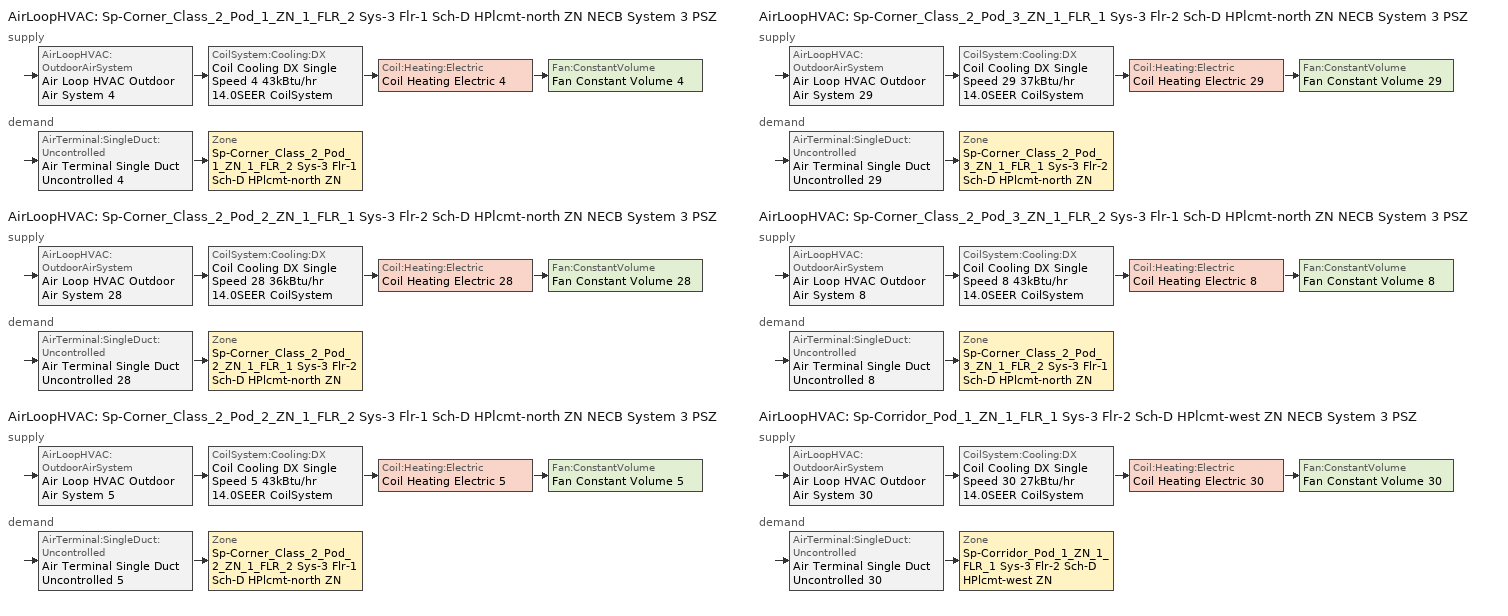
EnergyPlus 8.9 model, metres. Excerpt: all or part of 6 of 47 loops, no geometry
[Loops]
AirLoopHVAC 'Sp-Corner_Class_2_Pod_1_ZN_1_FLR_2 Sys-3 Flr-1 Sch-D HPlcmt-north ZN NECB System 3 PSZ'
 supply: AirLoopHVAC:OutdoorAirSystem 'Air Loop HVAC Outdoor Air System 4' > CoilSystem:Cooling:DX 'Coil Cooling DX Single Speed 4 43kBtu/hr 14.0SEER CoilSystem' > Coil:Heating:Electric 'Coil Heating Electric 4' > Fan:ConstantVolume 'Fan Constant Volume 4'
 demand: AirTerminal:SingleDuct:Uncontrolled 'Air Terminal Single Duct Uncontrolled 4' > Zone 'Sp-Corner_Class_2_Pod_1_ZN_1_FLR_2 Sys-3 Flr-1 Sch-D HPlcmt-north ZN'
AirLoopHVAC 'Sp-Corner_Class_2_Pod_2_ZN_1_FLR_1 Sys-3 Flr-2 Sch-D HPlcmt-north ZN NECB System 3 PSZ'
 supply: AirLoopHVAC:OutdoorAirSystem 'Air Loop HVAC Outdoor Air System 28' > CoilSystem:Cooling:DX 'Coil Cooling DX Single Speed 28 36kBtu/hr 14.0SEER CoilSystem' > Coil:Heating:Electric 'Coil Heating Electric 28' > Fan:ConstantVolume 'Fan Constant Volume 28'
 demand: AirTerminal:SingleDuct:Uncontrolled 'Air Terminal Single Duct Uncontrolled 28' > Zone 'Sp-Corner_Class_2_Pod_2_ZN_1_FLR_1 Sys-3 Flr-2 Sch-D HPlcmt-north ZN'
AirLoopHVAC 'Sp-Corner_Class_2_Pod_2_ZN_1_FLR_2 Sys-3 Flr-1 Sch-D HPlcmt-north ZN NECB System 3 PSZ'
 supply: AirLoopHVAC:OutdoorAirSystem 'Air Loop HVAC Outdoor Air System 5' > CoilSystem:Cooling:DX 'Coil Cooling DX Single Speed 5 43kBtu/hr 14.0SEER CoilSystem' > Coil:Heating:Electric 'Coil Heating Electric 5' > Fan:ConstantVolume 'Fan Constant Volume 5'
 demand: AirTerminal:SingleDuct:Uncontrolled 'Air Terminal Single Duct Uncontrolled 5' > Zone 'Sp-Corner_Class_2_Pod_2_ZN_1_FLR_2 Sys-3 Flr-1 Sch-D HPlcmt-north ZN'
AirLoopHVAC 'Sp-Corner_Class_2_Pod_3_ZN_1_FLR_1 Sys-3 Flr-2 Sch-D HPlcmt-north ZN NECB System 3 PSZ'
 supply: AirLoopHVAC:OutdoorAirSystem 'Air Loop HVAC Outdoor Air System 29' > CoilSystem:Cooling:DX 'Coil Cooling DX Single Speed 29 37kBtu/hr 14.0SEER CoilSystem' > Coil:Heating:Electric 'Coil Heating Electric 29' > Fan:ConstantVolume 'Fan Constant Volume 29'
 demand: AirTerminal:SingleDuct:Uncontrolled 'Air Terminal Single Duct Uncontrolled 29' > Zone 'Sp-Corner_Class_2_Pod_3_ZN_1_FLR_1 Sys-3 Flr-2 Sch-D HPlcmt-north ZN'
AirLoopHVAC 'Sp-Corner_Class_2_Pod_3_ZN_1_FLR_2 Sys-3 Flr-1 Sch-D HPlcmt-north ZN NECB System 3 PSZ'
 supply: AirLoopHVAC:OutdoorAirSystem 'Air Loop HVAC Outdoor Air System 8' > CoilSystem:Cooling:DX 'Coil Cooling DX Single Speed 8 43kBtu/hr 14.0SEER CoilSystem' > Coil:Heating:Electric 'Coil Heating Electric 8' > Fan:ConstantVolume 'Fan Constant Volume 8'
 demand: AirTerminal:SingleDuct:Uncontrolled 'Air Terminal Single Duct Uncontrolled 8' > Zone 'Sp-Corner_Class_2_Pod_3_ZN_1_FLR_2 Sys-3 Flr-1 Sch-D HPlcmt-north ZN'
AirLoopHVAC 'Sp-Corridor_Pod_1_ZN_1_FLR_1 Sys-3 Flr-2 Sch-D HPlcmt-west ZN NECB System 3 PSZ'
 supply: AirLoopHVAC:OutdoorAirSystem 'Air Loop HVAC Outdoor Air System 30' > CoilSystem:Cooling:DX 'Coil Cooling DX Single Speed 30 27kBtu/hr 14.0SEER CoilSystem' > Coil:Heating:Electric 'Coil Heating Electric 30' > Fan:ConstantVolume 'Fan Constant Volume 30'
 demand: AirTerminal:SingleDuct:Uncontrolled 'Air Terminal Single Duct Uncontrolled 30' > Zone 'Sp-Corridor_Pod_1_ZN_1_FLR_1 Sys-3 Flr-2 Sch-D HPlcmt-west ZN'
[DesignSpecification:OutdoorAir] Outdoor Air Method=Sum; Outdoor Air Flow per Person {m3/s-person}=0; Outdoor Air Flow per Zone {m3/s}=0; Outdoor Air Flow Air Changes per Hour {1/hr}=0
Name | Outdoor Air Flow per Zone Floor Area {m3/s-m2}
Space Function Classroom/lecture/training Ventilation | 0.00278384
Space Function Corr. >= 2.4m wide-sch-D Ventilation | 0.0003048
[DesignSpecification:ZoneAirDistribution] Zone Air Distribution Effectiveness in Cooling Mode=1; Zone Air Distribution Effectiveness in Heating Mode=1
Sp-Corner_Class_2_Pod_1_ZN_1_FLR_2 Sys-3 Flr-1 Sch-D HPlcmt-north ZN Design Spec Zone Air Dist; Sp-Corner_Class_2_Pod_2_ZN_1_FLR_1 Sys-3 Flr-2 Sch-D HPlcmt-north ZN Design Spec Zone Air Dist; Sp-Corner_Class_2_Pod_2_ZN_1_FLR_2 Sys-3 Flr-1 Sch-D HPlcmt-north ZN Design Spec Zone Air Dist; Sp-Corner_Class_2_Pod_3_ZN_1_FLR_1 Sys-3 Flr-2 Sch-D HPlcmt-north ZN Design Spec Zone Air Dist; Sp-Corner_Class_2_Pod_3_ZN_1_FLR_2 Sys-3 Flr-1 Sch-D HPlcmt-north ZN Design Spec Zone Air Dist; Sp-Corridor_Pod_1_ZN_1_FLR_1 Sys-3 Flr-2 Sch-D HPlcmt-west ZN Design Spec Zone Air Dist
[Sizing:Zone] Zone Cooling Design Supply Air Temperature Input Method=SupplyAirTemperature; Zone Cooling Design Supply Air Temperature {C}=13; Zone Cooling Design Supply Air Temperature Difference {deltaC}=11.11; Zone Heating Design Supply Air Temperature Input Method=SupplyAirTemperature; Zone Heating Design Supply Air Temperature {C}=43; Zone Heating Design Supply Air Temperature Difference {deltaC}=11.11; Zone Cooling Design Supply Air Humidity Ratio {kgWater/kgDryAir}=0.0085; Zone Heating Design Supply Air Humidity Ratio {kgWater/kgDryAir}=0.008; Zone Heating Sizing Factor=1.3; Zone Cooling Sizing Factor=1.1; Cooling Design Air Flow Method=DesignDay; Cooling Design Air Flow Rate {m3/s}=0; Cooling Minimum Air Flow per Zone Floor Area {m3/s-m2}=0.000762; Cooling Minimum Air Flow {m3/s}=0; Cooling Minimum Air Flow Fraction=0; Heating Design Air Flow Method=DesignDay; Heating Design Air Flow Rate {m3/s}=0; Heating Maximum Air Flow per Zone Floor Area {m3/s-m2}=0.002032; Heating Maximum Air Flow {m3/s}=0.141576; Heating Maximum Air Flow Fraction=0.3; Account for Dedicated Outdoor Air System=No
Name | Design Specification Outdoor Air Object | Design Specification Zone Air Distribution Object
Sp-Corner_Class_2_Pod_1_ZN_1_FLR_2 Sys-3 Flr-1 Sch-D HPlcmt-north ZN | Space Function Classroom/lecture/training Ventilation | Sp-Corner_Class_2_Pod_1_ZN_1_FLR_2 Sys-3 Flr-1 Sch-D HPlcmt-north ZN Design Spec Zone Air Dist
Sp-Corner_Class_2_Pod_2_ZN_1_FLR_1 Sys-3 Flr-2 Sch-D HPlcmt-north ZN | Space Function Classroom/lecture/training Ventilation | Sp-Corner_Class_2_Pod_2_ZN_1_FLR_1 Sys-3 Flr-2 Sch-D HPlcmt-north ZN Design Spec Zone Air Dist
Sp-Corner_Class_2_Pod_2_ZN_1_FLR_2 Sys-3 Flr-1 Sch-D HPlcmt-north ZN | Space Function Classroom/lecture/training Ventilation | Sp-Corner_Class_2_Pod_2_ZN_1_FLR_2 Sys-3 Flr-1 Sch-D HPlcmt-north ZN Design Spec Zone Air Dist
Sp-Corner_Class_2_Pod_3_ZN_1_FLR_1 Sys-3 Flr-2 Sch-D HPlcmt-north ZN | Space Function Classroom/lecture/training Ventilation | Sp-Corner_Class_2_Pod_3_ZN_1_FLR_1 Sys-3 Flr-2 Sch-D HPlcmt-north ZN Design Spec Zone Air Dist
Sp-Corner_Class_2_Pod_3_ZN_1_FLR_2 Sys-3 Flr-1 Sch-D HPlcmt-north ZN | Space Function Classroom/lecture/training Ventilation | Sp-Corner_Class_2_Pod_3_ZN_1_FLR_2 Sys-3 Flr-1 Sch-D HPlcmt-north ZN Design Spec Zone Air Dist
Sp-Corridor_Pod_1_ZN_1_FLR_1 Sys-3 Flr-2 Sch-D HPlcmt-west ZN | Space Function Corr. >= 2.4m wide-sch-D Ventilation | Sp-Corridor_Pod_1_ZN_1_FLR_1 Sys-3 Flr-2 Sch-D HPlcmt-west ZN Design Spec Zone Air Dist
[Sizing:System] Type of Load to Size On=Sensible; Design Outdoor Air Flow Rate {m3/s}=Autosize; Central Heating Maximum System Air Flow Ratio=1; Preheat Design Temperature {C}=7; Preheat Design Humidity Ratio {kgWater/kgDryAir}=0.008; Precool Design Temperature {C}=13; Precool Design Humidity Ratio {kgWater/kgDryAir}=0.008; Central Cooling Design Supply Air Temperature {C}=13; Central Heating Design Supply Air Temperature {C}=43; Type of Zone Sum to Use=NonCoincident; 100% Outdoor Air in Cooling=No; 100% Outdoor Air in Heating=No; Central Cooling Design Supply Air Humidity Ratio {kgWater/kgDryAir}=0.0085; Central Heating Design Supply Air Humidity Ratio {kgWater/kgDryAir}=0.008; Cooling Supply Air Flow Rate Method=DesignDay; Cooling Supply Air Flow Rate {m3/s}=0; Cooling Supply Air Flow Rate Per Floor Area {m3/s-m2}=0.00996765; Cooling Fraction of Autosized Cooling Supply Air Flow Rate=1; Cooling Supply Air Flow Rate Per Unit Cooling Capacity {m3/s-W}=3.94755e-05; Heating Supply Air Flow Rate Method=DesignDay; Heating Supply Air Flow Rate {m3/s}=0; Heating Supply Air Flow Rate Per Floor Area {m3/s-m2}=0.00996765; Heating Fraction of Autosized Heating Supply Air Flow Rate=1; Heating Fraction of Autosized Cooling Supply Air Flow Rate=1; Heating Supply Air Flow Rate Per Unit Heating Capacity {m3/s-W}=3.15882e-05; System Outdoor Air Method=ZoneSum; Zone Maximum Outdoor Air Fraction=1; Cooling Design Capacity Method=CoolingDesignCapacity; Cooling Design Capacity {W}=Autosize; Cooling Design Capacity Per Floor Area {W/m2}=234.7; Fraction of Autosized Cooling Design Capacity=1; Heating Design Capacity Method=HeatingDesignCapacity; Heating Design Capacity {W}=Autosize; Heating Design Capacity Per Floor Area {W/m2}=157; Fraction of Autosized Heating Design Capacity=1; Central Cooling Capacity Control Method=OnOff
Sp-Corner_Class_2_Pod_1_ZN_1_FLR_2 Sys-3 Flr-1 Sch-D HPlcmt-north ZN NECB System 3 PSZ; Sp-Corner_Class_2_Pod_2_ZN_1_FLR_1 Sys-3 Flr-2 Sch-D HPlcmt-north ZN NECB System 3 PSZ; Sp-Corner_Class_2_Pod_2_ZN_1_FLR_2 Sys-3 Flr-1 Sch-D HPlcmt-north ZN NECB System 3 PSZ; Sp-Corner_Class_2_Pod_3_ZN_1_FLR_1 Sys-3 Flr-2 Sch-D HPlcmt-north ZN NECB System 3 PSZ; Sp-Corner_Class_2_Pod_3_ZN_1_FLR_2 Sys-3 Flr-1 Sch-D HPlcmt-north ZN NECB System 3 PSZ; Sp-Corridor_Pod_1_ZN_1_FLR_1 Sys-3 Flr-2 Sch-D HPlcmt-west ZN NECB System 3 PSZ
[ZoneControl:Thermostat]
Name | Zone or ZoneList | Control Type Schedule | Control 1
Sp-Corner_Class_2_Pod_1_ZN_1_FLR_2 Sys-3 Flr-1 Sch-D HPlcmt-north ZN Thermostat | Sp-Corner_Class_2_Pod_1_ZN_1_FLR_2 Sys-3 Flr-1 Sch-D HPlcmt-north ZN | Sp-Corner_Class_2_Pod_1_ZN_1_FLR_2 Sys-3 Flr-1 Sch-D HPlcmt-north ZN Thermostat Schedule | Space Function Classroom/lecture/training Thermostat 27
Sp-Corner_Class_2_Pod_2_ZN_1_FLR_1 Sys-3 Flr-2 Sch-D HPlcmt-north ZN Thermostat | Sp-Corner_Class_2_Pod_2_ZN_1_FLR_1 Sys-3 Flr-2 Sch-D HPlcmt-north ZN | Sp-Corner_Class_2_Pod_2_ZN_1_FLR_1 Sys-3 Flr-2 Sch-D HPlcmt-north ZN Thermostat Schedule | Space Function Classroom/lecture/training Thermostat 41
Sp-Corner_Class_2_Pod_2_ZN_1_FLR_2 Sys-3 Flr-1 Sch-D HPlcmt-north ZN Thermostat | Sp-Corner_Class_2_Pod_2_ZN_1_FLR_2 Sys-3 Flr-1 Sch-D HPlcmt-north ZN | Sp-Corner_Class_2_Pod_2_ZN_1_FLR_2 Sys-3 Flr-1 Sch-D HPlcmt-north ZN Thermostat Schedule | Space Function Classroom/lecture/training Thermostat 28
Sp-Corner_Class_2_Pod_3_ZN_1_FLR_1 Sys-3 Flr-2 Sch-D HPlcmt-north ZN Thermostat | Sp-Corner_Class_2_Pod_3_ZN_1_FLR_1 Sys-3 Flr-2 Sch-D HPlcmt-north ZN | Sp-Corner_Class_2_Pod_3_ZN_1_FLR_1 Sys-3 Flr-2 Sch-D HPlcmt-north ZN Thermostat Schedule | Space Function Classroom/lecture/training Thermostat 42
Sp-Corner_Class_2_Pod_3_ZN_1_FLR_2 Sys-3 Flr-1 Sch-D HPlcmt-north ZN Thermostat | Sp-Corner_Class_2_Pod_3_ZN_1_FLR_2 Sys-3 Flr-1 Sch-D HPlcmt-north ZN | Sp-Corner_Class_2_Pod_3_ZN_1_FLR_2 Sys-3 Flr-1 Sch-D HPlcmt-north ZN Thermostat Schedule | Space Function Classroom/lecture/training Thermostat 30
Sp-Corridor_Pod_1_ZN_1_FLR_1 Sys-3 Flr-2 Sch-D HPlcmt-west ZN Thermostat | Sp-Corridor_Pod_1_ZN_1_FLR_1 Sys-3 Flr-2 Sch-D HPlcmt-west ZN | Sp-Corridor_Pod_1_ZN_1_FLR_1 Sys-3 Flr-2 Sch-D HPlcmt-west ZN Thermostat Schedule | Space Function Corr. >= 2.4m wide-sch-D Thermostat 13
[ThermostatSetpoint:DualSetpoint] Heating Setpoint Temperature Schedule=NECB-D-Thermostat Setpoint-Heating; Cooling Setpoint Temperature Schedule=NECB-D-Thermostat Setpoint-Cooling
Space Function Classroom/lecture/training Thermostat 27; Space Function Classroom/lecture/training Thermostat 41; Space Function Classroom/lecture/training Thermostat 28; Space Function Classroom/lecture/training Thermostat 42; Space Function Classroom/lecture/training Thermostat 30; Space Function Corr. >= 2.4m wide-sch-D Thermostat 13
[ZoneHVAC:Baseboard:Convective:Electric] Availability Schedule=Always On Discrete; Heating Design Capacity {W}=Autosize; Efficiency=1
Zone HVAC Baseboard Convective Electric 4; Zone HVAC Baseboard Convective Electric 28; Zone HVAC Baseboard Convective Electric 5; Zone HVAC Baseboard Convective Electric 29; Zone HVAC Baseboard Convective Electric 8; Zone HVAC Baseboard Convective Electric 30
[AirTerminal:SingleDuct:Uncontrolled] Availability Schedule=Always On Discrete; Maximum Air Flow Rate {m3/s}=AutoSize
Air Terminal Single Duct Uncontrolled 4; Air Terminal Single Duct Uncontrolled 28; Air Terminal Single Duct Uncontrolled 5; Air Terminal Single Duct Uncontrolled 29; Air Terminal Single Duct Uncontrolled 8; Air Terminal Single Duct Uncontrolled 30
[Zone equipment]
Sp-Corner_Class_2_Pod_1_ZN_1_FLR_2 Sys-3 Flr-1 Sch-D HPlcmt-north ZN: Air Terminal Single Duct Uncontrolled 4, Zone HVAC Baseboard Convective Electric 4
Sp-Corner_Class_2_Pod_2_ZN_1_FLR_1 Sys-3 Flr-2 Sch-D HPlcmt-north ZN: Air Terminal Single Duct Uncontrolled 28, Zone HVAC Baseboard Convective Electric 28
Sp-Corner_Class_2_Pod_2_ZN_1_FLR_2 Sys-3 Flr-1 Sch-D HPlcmt-north ZN: Air Terminal Single Duct Uncontrolled 5, Zone HVAC Baseboard Convective Electric 5
Sp-Corner_Class_2_Pod_3_ZN_1_FLR_1 Sys-3 Flr-2 Sch-D HPlcmt-north ZN: Air Terminal Single Duct Uncontrolled 29, Zone HVAC Baseboard Convective Electric 29
Sp-Corner_Class_2_Pod_3_ZN_1_FLR_2 Sys-3 Flr-1 Sch-D HPlcmt-north ZN: Air Terminal Single Duct Uncontrolled 8, Zone HVAC Baseboard Convective Electric 8
Sp-Corridor_Pod_1_ZN_1_FLR_1 Sys-3 Flr-2 Sch-D HPlcmt-west ZN: Air Terminal Single Duct Uncontrolled 30, Zone HVAC Baseboard Convective Electric 30
[Fan:ConstantVolume] Fan Total Efficiency=0.39975; Pressure Rise {Pa}=640; Maximum Flow Rate {m3/s}=AutoSize; Motor Efficiency=0.615; Motor In Airstream Fraction=1
Name | Availability Schedule
Fan Constant Volume 4 | Sp-Corner_Class_2_Pod_1_ZN_1_FLR_2 Sys-3 Flr-1 Sch-D HPlcmt-north ZN NECB System 3 PSZ Occ Sch
Fan Constant Volume 28 | Sp-Corner_Class_2_Pod_2_ZN_1_FLR_1 Sys-3 Flr-2 Sch-D HPlcmt-north ZN NECB System 3 PSZ Occ Sch
Fan Constant Volume 5 | Sp-Corner_Class_2_Pod_2_ZN_1_FLR_2 Sys-3 Flr-1 Sch-D HPlcmt-north ZN NECB System 3 PSZ Occ Sch
Fan Constant Volume 29 | Sp-Corner_Class_2_Pod_3_ZN_1_FLR_1 Sys-3 Flr-2 Sch-D HPlcmt-north ZN NECB System 3 PSZ Occ Sch
Fan Constant Volume 8 | Sp-Corner_Class_2_Pod_3_ZN_1_FLR_2 Sys-3 Flr-1 Sch-D HPlcmt-north ZN NECB System 3 PSZ Occ Sch
Fan Constant Volume 30 | Sp-Corridor_Pod_1_ZN_1_FLR_1 Sys-3 Flr-2 Sch-D HPlcmt-west ZN NECB System 3 PSZ Occ Sch
[Coil:Cooling:DX:SingleSpeed] Availability Schedule=Always On Discrete; Gross Rated Total Cooling Capacity {W}=Autosize; Gross Rated Sensible Heat Ratio=Autosize; Gross Rated Cooling COP {W/W}=3.8248; Rated Air Flow Rate {m3/s}=Autosize; Rated Evaporator Fan Power Per Volume Flow Rate {W/(m3/s)}=773.3; Condenser Type=AirCooled; Evaporative Condenser Effectiveness=0; Evaporative Condenser Air Flow Rate {m3/s}=Autosize; Evaporative Condenser Pump Rated Power Consumption {W}=Autosize; Crankcase Heater Capacity {W}=0; Maximum Outdoor Dry-Bulb Temperature for Crankcase Heater Operation {C}=0; Basin Heater Capacity {W/K}=0; Basin Heater Setpoint Temperature {C}=10
Name | Total Cooling Capacity Function of Temperature Curve | Total Cooling Capacity Function of Flow Fraction Curve | Energy Input Ratio Function of Temperature Curve | Energy Input Ratio Function of Flow Fraction Curve | Part Load Fraction Correlation Curve
Coil Cooling DX Single Speed 4 43kBtu/hr 14.0SEER | DXCOOL-NECB2011-REF-CAPFT 33 | DXCOOL-NECB2011-REF-CAPFFLOW 33 | DXCOOL-NECB2011-REF-COOLEIRFT 33 | DXCOOL-NECB2011-REF-COOLEIRFFLOW 33 | DXCOOL-NECB2011-REF-COOLPLFFPLR 33
Coil Cooling DX Single Speed 28 36kBtu/hr 14.0SEER | DXCOOL-NECB2011-REF-CAPFT 20 | DXCOOL-NECB2011-REF-CAPFFLOW 20 | DXCOOL-NECB2011-REF-COOLEIRFT 20 | DXCOOL-NECB2011-REF-COOLEIRFFLOW 20 | DXCOOL-NECB2011-REF-COOLPLFFPLR 20
Coil Cooling DX Single Speed 5 43kBtu/hr 14.0SEER | DXCOOL-NECB2011-REF-CAPFT 41 | DXCOOL-NECB2011-REF-CAPFFLOW 41 | DXCOOL-NECB2011-REF-COOLEIRFT 41 | DXCOOL-NECB2011-REF-COOLEIRFFLOW 41 | DXCOOL-NECB2011-REF-COOLPLFFPLR 41
Coil Cooling DX Single Speed 29 37kBtu/hr 14.0SEER | DXCOOL-NECB2011-REF-CAPFT 21 | DXCOOL-NECB2011-REF-CAPFFLOW 21 | DXCOOL-NECB2011-REF-COOLEIRFT 21 | DXCOOL-NECB2011-REF-COOLEIRFFLOW 21 | DXCOOL-NECB2011-REF-COOLPLFFPLR 21
Coil Cooling DX Single Speed 8 43kBtu/hr 14.0SEER | DXCOOL-NECB2011-REF-CAPFT 44 | DXCOOL-NECB2011-REF-CAPFFLOW 44 | DXCOOL-NECB2011-REF-COOLEIRFT 44 | DXCOOL-NECB2011-REF-COOLEIRFFLOW 44 | DXCOOL-NECB2011-REF-COOLPLFFPLR 44
Coil Cooling DX Single Speed 30 27kBtu/hr 14.0SEER | DXCOOL-NECB2011-REF-CAPFT 23 | DXCOOL-NECB2011-REF-CAPFFLOW 23 | DXCOOL-NECB2011-REF-COOLEIRFT 23 | DXCOOL-NECB2011-REF-COOLEIRFFLOW 23 | DXCOOL-NECB2011-REF-COOLPLFFPLR 23
[Coil:Heating:Electric] Availability Schedule=Always On Discrete; Efficiency=1; Nominal Capacity {W}=Autosize
Coil Heating Electric 4; Coil Heating Electric 28; Coil Heating Electric 5; Coil Heating Electric 29; Coil Heating Electric 8; Coil Heating Electric 30
[CoilSystem:Cooling:DX] Availability Schedule=Always On Discrete
Name | Cooling Coil
Coil Cooling DX Single Speed 4 43kBtu/hr 14.0SEER CoilSystem | Coil Cooling DX Single Speed 4 43kBtu/hr 14.0SEER
Coil Cooling DX Single Speed 28 36kBtu/hr 14.0SEER CoilSystem | Coil Cooling DX Single Speed 28 36kBtu/hr 14.0SEER
Coil Cooling DX Single Speed 5 43kBtu/hr 14.0SEER CoilSystem | Coil Cooling DX Single Speed 5 43kBtu/hr 14.0SEER
Coil Cooling DX Single Speed 29 37kBtu/hr 14.0SEER CoilSystem | Coil Cooling DX Single Speed 29 37kBtu/hr 14.0SEER
Coil Cooling DX Single Speed 8 43kBtu/hr 14.0SEER CoilSystem | Coil Cooling DX Single Speed 8 43kBtu/hr 14.0SEER
Coil Cooling DX Single Speed 30 27kBtu/hr 14.0SEER CoilSystem | Coil Cooling DX Single Speed 30 27kBtu/hr 14.0SEER
[Controller:OutdoorAir] Minimum Outdoor Air Flow Rate {m3/s}=0; Maximum Outdoor Air Flow Rate {m3/s}=Autosize; Economizer Control Type=NoEconomizer; Economizer Control Action Type=ModulateFlow; Economizer Maximum Limit Dry-Bulb Temperature {C}=28; Economizer Maximum Limit Enthalpy {J/kg}=64000; Economizer Minimum Limit Dry-Bulb Temperature {C}=-100; Lockout Type=NoLockout; Minimum Limit Type=FixedMinimum; High Humidity Control=No; Control High Indoor Humidity Based on Outdoor Humidity Ratio=Yes; Heat Recovery Bypass Control Type=BypassWhenWithinEconomizerLimits
Name | Minimum Outdoor Air Schedule | Mechanical Ventilation Controller
Controller Outdoor Air 4 | Sp-Corner_Class_2_Pod_1_ZN_1_FLR_2 Sys-3 Flr-1 Sch-D HPlcmt-north ZN NECB System 3 PSZ Occ Sch | Controller Mechanical Ventilation 4
Controller Outdoor Air 28 | Sp-Corner_Class_2_Pod_2_ZN_1_FLR_1 Sys-3 Flr-2 Sch-D HPlcmt-north ZN NECB System 3 PSZ Occ Sch | Controller Mechanical Ventilation 28
Controller Outdoor Air 5 | Sp-Corner_Class_2_Pod_2_ZN_1_FLR_2 Sys-3 Flr-1 Sch-D HPlcmt-north ZN NECB System 3 PSZ Occ Sch | Controller Mechanical Ventilation 5
Controller Outdoor Air 29 | Sp-Corner_Class_2_Pod_3_ZN_1_FLR_1 Sys-3 Flr-2 Sch-D HPlcmt-north ZN NECB System 3 PSZ Occ Sch | Controller Mechanical Ventilation 29
Controller Outdoor Air 8 | Sp-Corner_Class_2_Pod_3_ZN_1_FLR_2 Sys-3 Flr-1 Sch-D HPlcmt-north ZN NECB System 3 PSZ Occ Sch | Controller Mechanical Ventilation 8
Controller Outdoor Air 30 | Sp-Corridor_Pod_1_ZN_1_FLR_1 Sys-3 Flr-2 Sch-D HPlcmt-west ZN NECB System 3 PSZ Occ Sch | Controller Mechanical Ventilation 30
[Controller:MechanicalVentilation] Demand Controlled Ventilation=No; System Outdoor Air Method=ZoneSum
Name | Availability Schedule | Zone 1 | Design Specification Outdoor Air Object Name 1 | Design Specification Zone Air Distribution Object Name 1
Controller Mechanical Ventilation 4 | Sp-Corner_Class_2_Pod_1_ZN_1_FLR_2 Sys-3 Flr-1 Sch-D HPlcmt-north ZN NECB System 3 PSZ Occ Sch | Sp-Corner_Class_2_Pod_1_ZN_1_FLR_2 Sys-3 Flr-1 Sch-D HPlcmt-north ZN | Space Function Classroom/lecture/training Ventilation | Sp-Corner_Class_2_Pod_1_ZN_1_FLR_2 Sys-3 Flr-1 Sch-D HPlcmt-north ZN Design Spec Zone Air Dist
Controller Mechanical Ventilation 28 | Sp-Corner_Class_2_Pod_2_ZN_1_FLR_1 Sys-3 Flr-2 Sch-D HPlcmt-north ZN NECB System 3 PSZ Occ Sch | Sp-Corner_Class_2_Pod_2_ZN_1_FLR_1 Sys-3 Flr-2 Sch-D HPlcmt-north ZN | Space Function Classroom/lecture/training Ventilation | Sp-Corner_Class_2_Pod_2_ZN_1_FLR_1 Sys-3 Flr-2 Sch-D HPlcmt-north ZN Design Spec Zone Air Dist
Controller Mechanical Ventilation 5 | Sp-Corner_Class_2_Pod_2_ZN_1_FLR_2 Sys-3 Flr-1 Sch-D HPlcmt-north ZN NECB System 3 PSZ Occ Sch | Sp-Corner_Class_2_Pod_2_ZN_1_FLR_2 Sys-3 Flr-1 Sch-D HPlcmt-north ZN | Space Function Classroom/lecture/training Ventilation | Sp-Corner_Class_2_Pod_2_ZN_1_FLR_2 Sys-3 Flr-1 Sch-D HPlcmt-north ZN Design Spec Zone Air Dist
Controller Mechanical Ventilation 29 | Sp-Corner_Class_2_Pod_3_ZN_1_FLR_1 Sys-3 Flr-2 Sch-D HPlcmt-north ZN NECB System 3 PSZ Occ Sch | Sp-Corner_Class_2_Pod_3_ZN_1_FLR_1 Sys-3 Flr-2 Sch-D HPlcmt-north ZN | Space Function Classroom/lecture/training Ventilation | Sp-Corner_Class_2_Pod_3_ZN_1_FLR_1 Sys-3 Flr-2 Sch-D HPlcmt-north ZN Design Spec Zone Air Dist
Controller Mechanical Ventilation 8 | Sp-Corner_Class_2_Pod_3_ZN_1_FLR_2 Sys-3 Flr-1 Sch-D HPlcmt-north ZN NECB System 3 PSZ Occ Sch | Sp-Corner_Class_2_Pod_3_ZN_1_FLR_2 Sys-3 Flr-1 Sch-D HPlcmt-north ZN | Space Function Classroom/lecture/training Ventilation | Sp-Corner_Class_2_Pod_3_ZN_1_FLR_2 Sys-3 Flr-1 Sch-D HPlcmt-north ZN Design Spec Zone Air Dist
Controller Mechanical Ventilation 30 | Sp-Corridor_Pod_1_ZN_1_FLR_1 Sys-3 Flr-2 Sch-D HPlcmt-west ZN NECB System 3 PSZ Occ Sch | Sp-Corridor_Pod_1_ZN_1_FLR_1 Sys-3 Flr-2 Sch-D HPlcmt-west ZN | Space Function Corr. >= 2.4m wide-sch-D Ventilation | Sp-Corridor_Pod_1_ZN_1_FLR_1 Sys-3 Flr-2 Sch-D HPlcmt-west ZN Design Spec Zone Air Dist
[AirLoopHVAC] Design Supply Air Flow Rate {m3/s}=AutoSize
Sp-Corner_Class_2_Pod_1_ZN_1_FLR_2 Sys-3 Flr-1 Sch-D HPlcmt-north ZN NECB System 3 PSZ; Sp-Corner_Class_2_Pod_2_ZN_1_FLR_1 Sys-3 Flr-2 Sch-D HPlcmt-north ZN NECB System 3 PSZ; Sp-Corner_Class_2_Pod_2_ZN_1_FLR_2 Sys-3 Flr-1 Sch-D HPlcmt-north ZN NECB System 3 PSZ; Sp-Corner_Class_2_Pod_3_ZN_1_FLR_1 Sys-3 Flr-2 Sch-D HPlcmt-north ZN NECB System 3 PSZ; Sp-Corner_Class_2_Pod_3_ZN_1_FLR_2 Sys-3 Flr-1 Sch-D HPlcmt-north ZN NECB System 3 PSZ; Sp-Corridor_Pod_1_ZN_1_FLR_1 Sys-3 Flr-2 Sch-D HPlcmt-west ZN NECB System 3 PSZ
[SetpointManager:SingleZone:Reheat] Control Variable=Temperature; Minimum Supply Air Temperature {C}=13; Maximum Supply Air Temperature {C}=43
Name | Control Zone
Setpoint Manager Single Zone Reheat 4 | Sp-Corner_Class_2_Pod_1_ZN_1_FLR_2 Sys-3 Flr-1 Sch-D HPlcmt-north ZN
Setpoint Manager Single Zone Reheat 28 | Sp-Corner_Class_2_Pod_2_ZN_1_FLR_1 Sys-3 Flr-2 Sch-D HPlcmt-north ZN
Setpoint Manager Single Zone Reheat 5 | Sp-Corner_Class_2_Pod_2_ZN_1_FLR_2 Sys-3 Flr-1 Sch-D HPlcmt-north ZN
Setpoint Manager Single Zone Reheat 29 | Sp-Corner_Class_2_Pod_3_ZN_1_FLR_1 Sys-3 Flr-2 Sch-D HPlcmt-north ZN
Setpoint Manager Single Zone Reheat 8 | Sp-Corner_Class_2_Pod_3_ZN_1_FLR_2 Sys-3 Flr-1 Sch-D HPlcmt-north ZN
Setpoint Manager Single Zone Reheat 30 | Sp-Corridor_Pod_1_ZN_1_FLR_1 Sys-3 Flr-2 Sch-D HPlcmt-west ZN
[SetpointManager:MixedAir] Control Variable=Temperature
Node 89 OS Default SPM; Node 88 OS Default SPM; Node 87 OS Default SPM; Node 353 OS Default SPM; Node 352 OS Default SPM; Node 351 OS Default SPM; Node 100 OS Default SPM; Node 99 OS Default SPM; Node 98 OS Default SPM; Node 364 OS Default SPM; Node 363 OS Default SPM; Node 362 OS Default SPM; Node 133 OS Default SPM; Node 132 OS Default SPM; Node 131 OS Default SPM; Node 375 OS Default SPM; Node 374 OS Default SPM; Node 373 OS Default SPM
[Schedule:Day:Interval]
NECB-D-Thermostat Setpoint-Heating Sun|Hol Day; NECB-D-Thermostat Setpoint-Heating Sat Day: No, 24:00, 18
NECB-D-Thermostat Setpoint-Heating Default|Wkdy Day; NECB-D-Thermostat Setpoint-Heating Default: No, 07:00, 18, 08:00, 20, 23:00, 22, 24:00, 18
NECB-D-Thermostat Setpoint-Cooling Sun|Hol Day; NECB-D-Thermostat Setpoint-Cooling Sat Day: No, 24:00, 35
NECB-D-Thermostat Setpoint-Cooling Default|Wkdy Day; NECB-D-Thermostat Setpoint-Cooling Default: No, 07:00, 35, 23:00, 24, 24:00, 35
Sp-Corner_Class_2_Pod_1_ZN_1_FLR_2 Sys-3 Flr-1 Sch-D HPlcmt-north ZN NECB System 3 PSZ Occ Sch Sunday; Sp-Corner_Class_2_Pod_1_ZN_1_FLR_2 Sys-3 Flr-1 Sch-D HPlcmt-north ZN NECB System 3 PSZ Occ Sch Saturday; Sp-Corner_Class_2_Pod_2_ZN_1_FLR_1 Sys-3 Flr-2 Sch-D HPlcmt-north ZN NECB System 3 PSZ Occ Sch Sunday; Sp-Corner_Class_2_Pod_2_ZN_1_FLR_1 Sys-3 Flr-2 Sch-D HPlcmt-north ZN NECB System 3 PSZ Occ Sch Saturday; Sp-Corner_Class_2_Pod_2_ZN_1_FLR_2 Sys-3 Flr-1 Sch-D HPlcmt-north ZN NECB System 3 PSZ Occ Sch Sunday; Sp-Corner_Class_2_Pod_2_ZN_1_FLR_2 Sys-3 Flr-1 Sch-D HPlcmt-north ZN NECB System 3 PSZ Occ Sch Saturday; Sp-Corner_Class_2_Pod_3_ZN_1_FLR_1 Sys-3 Flr-2 Sch-D HPlcmt-north ZN NECB System 3 PSZ Occ Sch Sunday; Sp-Corner_Class_2_Pod_3_ZN_1_FLR_1 Sys-3 Flr-2 Sch-D HPlcmt-north ZN NECB System 3 PSZ Occ Sch Saturday; Sp-Corner_Class_2_Pod_3_ZN_1_FLR_2 Sys-3 Flr-1 Sch-D HPlcmt-north ZN NECB System 3 PSZ Occ Sch Sunday; Sp-Corner_Class_2_Pod_3_ZN_1_FLR_2 Sys-3 Flr-1 Sch-D HPlcmt-north ZN NECB System 3 PSZ Occ Sch Saturday; Sp-Corridor_Pod_1_ZN_1_FLR_1 Sys-3 Flr-2 Sch-D HPlcmt-west ZN NECB System 3 PSZ Occ Sch Sunday; Sp-Corridor_Pod_1_ZN_1_FLR_1 Sys-3 Flr-2 Sch-D HPlcmt-west ZN NECB System 3 PSZ Occ Sch Saturday: No, 24:00, 0
Sp-Corner_Class_2_Pod_1_ZN_1_FLR_2 Sys-3 Flr-1 Sch-D HPlcmt-north ZN NECB System 3 PSZ Occ Sch Monday; Sp-Corner_Class_2_Pod_1_ZN_1_FLR_2 Sys-3 Flr-1 Sch-D HPlcmt-north ZN NECB System 3 PSZ Occ Sch Tuesday; Sp-Corner_Class_2_Pod_1_ZN_1_FLR_2 Sys-3 Flr-1 Sch-D HPlcmt-north ZN NECB System 3 PSZ Occ Sch Wednesday; Sp-Corner_Class_2_Pod_1_ZN_1_FLR_2 Sys-3 Flr-1 Sch-D HPlcmt-north ZN NECB System 3 PSZ Occ Sch Thursday; Sp-Corner_Class_2_Pod_1_ZN_1_FLR_2 Sys-3 Flr-1 Sch-D HPlcmt-north ZN NECB System 3 PSZ Occ Sch Friday; Sp-Corner_Class_2_Pod_2_ZN_1_FLR_1 Sys-3 Flr-2 Sch-D HPlcmt-north ZN NECB System 3 PSZ Occ Sch Monday; Sp-Corner_Class_2_Pod_2_ZN_1_FLR_1 Sys-3 Flr-2 Sch-D HPlcmt-north ZN NECB System 3 PSZ Occ Sch Tuesday; Sp-Corner_Class_2_Pod_2_ZN_1_FLR_1 Sys-3 Flr-2 Sch-D HPlcmt-north ZN NECB System 3 PSZ Occ Sch Wednesday; Sp-Corner_Class_2_Pod_2_ZN_1_FLR_1 Sys-3 Flr-2 Sch-D HPlcmt-north ZN NECB System 3 PSZ Occ Sch Thursday; Sp-Corner_Class_2_Pod_2_ZN_1_FLR_1 Sys-3 Flr-2 Sch-D HPlcmt-north ZN NECB System 3 PSZ Occ Sch Friday; Sp-Corner_Class_2_Pod_2_ZN_1_FLR_2 Sys-3 Flr-1 Sch-D HPlcmt-north ZN NECB System 3 PSZ Occ Sch Monday; Sp-Corner_Class_2_Pod_2_ZN_1_FLR_2 Sys-3 Flr-1 Sch-D HPlcmt-north ZN NECB System 3 PSZ Occ Sch Tuesday; Sp-Corner_Class_2_Pod_2_ZN_1_FLR_2 Sys-3 Flr-1 Sch-D HPlcmt-north ZN NECB System 3 PSZ Occ Sch Wednesday; Sp-Corner_Class_2_Pod_2_ZN_1_FLR_2 Sys-3 Flr-1 Sch-D HPlcmt-north ZN NECB System 3 PSZ Occ Sch Thursday; Sp-Corner_Class_2_Pod_2_ZN_1_FLR_2 Sys-3 Flr-1 Sch-D HPlcmt-north ZN NECB System 3 PSZ Occ Sch Friday; Sp-Corner_Class_2_Pod_3_ZN_1_FLR_1 Sys-3 Flr-2 Sch-D HPlcmt-north ZN NECB System 3 PSZ Occ Sch Monday; Sp-Corner_Class_2_Pod_3_ZN_1_FLR_1 Sys-3 Flr-2 Sch-D HPlcmt-north ZN NECB System 3 PSZ Occ Sch Tuesday; Sp-Corner_Class_2_Pod_3_ZN_1_FLR_1 Sys-3 Flr-2 Sch-D HPlcmt-north ZN NECB System 3 PSZ Occ Sch Wednesday; Sp-Corner_Class_2_Pod_3_ZN_1_FLR_1 Sys-3 Flr-2 Sch-D HPlcmt-north ZN NECB System 3 PSZ Occ Sch Thursday; Sp-Corner_Class_2_Pod_3_ZN_1_FLR_1 Sys-3 Flr-2 Sch-D HPlcmt-north ZN NECB System 3 PSZ Occ Sch Friday; Sp-Corner_Class_2_Pod_3_ZN_1_FLR_2 Sys-3 Flr-1 Sch-D HPlcmt-north ZN NECB System 3 PSZ Occ Sch Monday; Sp-Corner_Class_2_Pod_3_ZN_1_FLR_2 Sys-3 Flr-1 Sch-D HPlcmt-north ZN NECB System 3 PSZ Occ Sch Tuesday; Sp-Corner_Class_2_Pod_3_ZN_1_FLR_2 Sys-3 Flr-1 Sch-D HPlcmt-north ZN NECB System 3 PSZ Occ Sch Wednesday; Sp-Corner_Class_2_Pod_3_ZN_1_FLR_2 Sys-3 Flr-1 Sch-D HPlcmt-north ZN NECB System 3 PSZ Occ Sch Thursday; Sp-Corner_Class_2_Pod_3_ZN_1_FLR_2 Sys-3 Flr-1 Sch-D HPlcmt-north ZN NECB System 3 PSZ Occ Sch Friday; Sp-Corridor_Pod_1_ZN_1_FLR_1 Sys-3 Flr-2 Sch-D HPlcmt-west ZN NECB System 3 PSZ Occ Sch Monday; Sp-Corridor_Pod_1_ZN_1_FLR_1 Sys-3 Flr-2 Sch-D HPlcmt-west ZN NECB System 3 PSZ Occ Sch Tuesday; Sp-Corridor_Pod_1_ZN_1_FLR_1 Sys-3 Flr-2 Sch-D HPlcmt-west ZN NECB System 3 PSZ Occ Sch Wednesday; Sp-Corridor_Pod_1_ZN_1_FLR_1 Sys-3 Flr-2 Sch-D HPlcmt-west ZN NECB System 3 PSZ Occ Sch Thursday; Sp-Corridor_Pod_1_ZN_1_FLR_1 Sys-3 Flr-2 Sch-D HPlcmt-west ZN NECB System 3 PSZ Occ Sch Friday: No, 09:00, 0, 18:00, 1, 19:00, 0, 22:00, 1, 24:00, 0
Sp-Corner_Class_2_Pod_1_ZN_1_FLR_2 Sys-3 Flr-1 Sch-D HPlcmt-north ZN NECB System 3 PSZ Occ Sch Default; Sp-Corner_Class_2_Pod_1_ZN_1_FLR_2 Sys-3 Flr-1 Sch-D HPlcmt-north ZN NECB System 3 PSZ Occ Sch Summer Design Day; Sp-Corner_Class_2_Pod_1_ZN_1_FLR_2 Sys-3 Flr-1 Sch-D HPlcmt-north ZN NECB System 3 PSZ Occ Sch Winter Design Day; Sp-Corner_Class_2_Pod_2_ZN_1_FLR_1 Sys-3 Flr-2 Sch-D HPlcmt-north ZN NECB System 3 PSZ Occ Sch Default; Sp-Corner_Class_2_Pod_2_ZN_1_FLR_1 Sys-3 Flr-2 Sch-D HPlcmt-north ZN NECB System 3 PSZ Occ Sch Summer Design Day; Sp-Corner_Class_2_Pod_2_ZN_1_FLR_1 Sys-3 Flr-2 Sch-D HPlcmt-north ZN NECB System 3 PSZ Occ Sch Winter Design Day; Sp-Corner_Class_2_Pod_2_ZN_1_FLR_2 Sys-3 Flr-1 Sch-D HPlcmt-north ZN NECB System 3 PSZ Occ Sch Default; Sp-Corner_Class_2_Pod_2_ZN_1_FLR_2 Sys-3 Flr-1 Sch-D HPlcmt-north ZN NECB System 3 PSZ Occ Sch Summer Design Day; Sp-Corner_Class_2_Pod_2_ZN_1_FLR_2 Sys-3 Flr-1 Sch-D HPlcmt-north ZN NECB System 3 PSZ Occ Sch Winter Design Day; Sp-Corner_Class_2_Pod_3_ZN_1_FLR_1 Sys-3 Flr-2 Sch-D HPlcmt-north ZN NECB System 3 PSZ Occ Sch Default; Sp-Corner_Class_2_Pod_3_ZN_1_FLR_1 Sys-3 Flr-2 Sch-D HPlcmt-north ZN NECB System 3 PSZ Occ Sch Summer Design Day; Sp-Corner_Class_2_Pod_3_ZN_1_FLR_1 Sys-3 Flr-2 Sch-D HPlcmt-north ZN NECB System 3 PSZ Occ Sch Winter Design Day; Sp-Corner_Class_2_Pod_3_ZN_1_FLR_2 Sys-3 Flr-1 Sch-D HPlcmt-north ZN NECB System 3 PSZ Occ Sch Default; Sp-Corner_Class_2_Pod_3_ZN_1_FLR_2 Sys-3 Flr-1 Sch-D HPlcmt-north ZN NECB System 3 PSZ Occ Sch Summer Design Day; Sp-Corner_Class_2_Pod_3_ZN_1_FLR_2 Sys-3 Flr-1 Sch-D HPlcmt-north ZN NECB System 3 PSZ Occ Sch Winter Design Day; Sp-Corridor_Pod_1_ZN_1_FLR_1 Sys-3 Flr-2 Sch-D HPlcmt-west ZN NECB System 3 PSZ Occ Sch Default; Sp-Corridor_Pod_1_ZN_1_FLR_1 Sys-3 Flr-2 Sch-D HPlcmt-west ZN NECB System 3 PSZ Occ Sch Summer Design Day; Sp-Corridor_Pod_1_ZN_1_FLR_1 Sys-3 Flr-2 Sch-D HPlcmt-west ZN NECB System 3 PSZ Occ Sch Winter Design Day: No, 24:00, 1
[Schedule:Week:Daily]
Schedule:Week:Daily {8bacfa37-5d19-436a-b12c-3f792ff0f722}: NECB-D-Thermostat Setpoint-Heating Sun|Hol Day, NECB-D-Thermostat Setpoint-Heating Default|Wkdy Day, NECB-D-Thermostat Setpoint-Heating Default|Wkdy Day, NECB-D-Thermostat Setpoint-Heating Default|Wkdy Day, NECB-D-Thermostat Setpoint-Heating Default|Wkdy Day, NECB-D-Thermostat Setpoint-Heating Default|Wkdy Day, NECB-D-Thermostat Setpoint-Heating Sat Day, NECB-D-Thermostat Setpoint-Heating Default, NECB-D-Thermostat Setpoint-Heating Default, NECB-D-Thermostat Setpoint-Heating Default, NECB-D-Thermostat Setpoint-Heating Default, NECB-D-Thermostat Setpoint-Heating Default
Schedule:Week:Daily {4e648859-5252-470b-9816-32763ebd319d}: NECB-D-Thermostat Setpoint-Cooling Sun|Hol Day, NECB-D-Thermostat Setpoint-Cooling Default|Wkdy Day, NECB-D-Thermostat Setpoint-Cooling Default|Wkdy Day, NECB-D-Thermostat Setpoint-Cooling Default|Wkdy Day, NECB-D-Thermostat Setpoint-Cooling Default|Wkdy Day, NECB-D-Thermostat Setpoint-Cooling Default|Wkdy Day, NECB-D-Thermostat Setpoint-Cooling Sat Day, NECB-D-Thermostat Setpoint-Cooling Default, NECB-D-Thermostat Setpoint-Cooling Default, NECB-D-Thermostat Setpoint-Cooling Default, NECB-D-Thermostat Setpoint-Cooling Default, NECB-D-Thermostat Setpoint-Cooling Default
Schedule:Week:Daily {fa551bd7-2085-405a-85ac-5721612cec2f}: Sp-Corner_Class_2_Pod_1_ZN_1_FLR_2 Sys-3 Flr-1 Sch-D HPlcmt-north ZN NECB System 3 PSZ Occ Sch Sunday, Sp-Corner_Class_2_Pod_1_ZN_1_FLR_2 Sys-3 Flr-1 Sch-D HPlcmt-north ZN NECB System 3 PSZ Occ Sch Monday, Sp-Corner_Class_2_Pod_1_ZN_1_FLR_2 Sys-3 Flr-1 Sch-D HPlcmt-north ZN NECB System 3 PSZ Occ Sch Tuesday, Sp-Corner_Class_2_Pod_1_ZN_1_FLR_2 Sys-3 Flr-1 Sch-D HPlcmt-north ZN NECB System 3 PSZ Occ Sch Wednesday, Sp-Corner_Class_2_Pod_1_ZN_1_FLR_2 Sys-3 Flr-1 Sch-D HPlcmt-north ZN NECB System 3 PSZ Occ Sch Thursday, Sp-Corner_Class_2_Pod_1_ZN_1_FLR_2 Sys-3 Flr-1 Sch-D HPlcmt-north ZN NECB System 3 PSZ Occ Sch Friday, Sp-Corner_Class_2_Pod_1_ZN_1_FLR_2 Sys-3 Flr-1 Sch-D HPlcmt-north ZN NECB System 3 PSZ Occ Sch Saturday, Sp-Corner_Class_2_Pod_1_ZN_1_FLR_2 Sys-3 Flr-1 Sch-D HPlcmt-north ZN NECB System 3 PSZ Occ Sch Default, Sp-Corner_Class_2_Pod_1_ZN_1_FLR_2 Sys-3 Flr-1 Sch-D HPlcmt-north ZN NECB System 3 PSZ Occ Sch Summer Design Day, Sp-Corner_Class_2_Pod_1_ZN_1_FLR_2 Sys-3 Flr-1 Sch-D HPlcmt-north ZN NECB System 3 PSZ Occ Sch Winter Design Day, Sp-Corner_Class_2_Pod_1_ZN_1_FLR_2 Sys-3 Flr-1 Sch-D HPlcmt-north ZN NECB System 3 PSZ Occ Sch Default, Sp-Corner_Class_2_Pod_1_ZN_1_FLR_2 Sys-3 Flr-1 Sch-D HPlcmt-north ZN NECB System 3 PSZ Occ Sch Default
Schedule:Week:Daily {464f101f-33b2-4aac-9267-db447d801ebe}: Sp-Corner_Class_2_Pod_2_ZN_1_FLR_1 Sys-3 Flr-2 Sch-D HPlcmt-north ZN NECB System 3 PSZ Occ Sch Sunday, Sp-Corner_Class_2_Pod_2_ZN_1_FLR_1 Sys-3 Flr-2 Sch-D HPlcmt-north ZN NECB System 3 PSZ Occ Sch Monday, Sp-Corner_Class_2_Pod_2_ZN_1_FLR_1 Sys-3 Flr-2 Sch-D HPlcmt-north ZN NECB System 3 PSZ Occ Sch Tuesday, Sp-Corner_Class_2_Pod_2_ZN_1_FLR_1 Sys-3 Flr-2 Sch-D HPlcmt-north ZN NECB System 3 PSZ Occ Sch Wednesday, Sp-Corner_Class_2_Pod_2_ZN_1_FLR_1 Sys-3 Flr-2 Sch-D HPlcmt-north ZN NECB System 3 PSZ Occ Sch Thursday, Sp-Corner_Class_2_Pod_2_ZN_1_FLR_1 Sys-3 Flr-2 Sch-D HPlcmt-north ZN NECB System 3 PSZ Occ Sch Friday, Sp-Corner_Class_2_Pod_2_ZN_1_FLR_1 Sys-3 Flr-2 Sch-D HPlcmt-north ZN NECB System 3 PSZ Occ Sch Saturday, Sp-Corner_Class_2_Pod_2_ZN_1_FLR_1 Sys-3 Flr-2 Sch-D HPlcmt-north ZN NECB System 3 PSZ Occ Sch Default, Sp-Corner_Class_2_Pod_2_ZN_1_FLR_1 Sys-3 Flr-2 Sch-D HPlcmt-north ZN NECB System 3 PSZ Occ Sch Summer Design Day, Sp-Corner_Class_2_Pod_2_ZN_1_FLR_1 Sys-3 Flr-2 Sch-D HPlcmt-north ZN NECB System 3 PSZ Occ Sch Winter Design Day, Sp-Corner_Class_2_Pod_2_ZN_1_FLR_1 Sys-3 Flr-2 Sch-D HPlcmt-north ZN NECB System 3 PSZ Occ Sch Default, Sp-Corner_Class_2_Pod_2_ZN_1_FLR_1 Sys-3 Flr-2 Sch-D HPlcmt-north ZN NECB System 3 PSZ Occ Sch Default
Schedule:Week:Daily {4c7e8571-bf57-430c-9f78-c5235ea9f65a}: Sp-Corner_Class_2_Pod_2_ZN_1_FLR_2 Sys-3 Flr-1 Sch-D HPlcmt-north ZN NECB System 3 PSZ Occ Sch Sunday, Sp-Corner_Class_2_Pod_2_ZN_1_FLR_2 Sys-3 Flr-1 Sch-D HPlcmt-north ZN NECB System 3 PSZ Occ Sch Monday, Sp-Corner_Class_2_Pod_2_ZN_1_FLR_2 Sys-3 Flr-1 Sch-D HPlcmt-north ZN NECB System 3 PSZ Occ Sch Tuesday, Sp-Corner_Class_2_Pod_2_ZN_1_FLR_2 Sys-3 Flr-1 Sch-D HPlcmt-north ZN NECB System 3 PSZ Occ Sch Wednesday, Sp-Corner_Class_2_Pod_2_ZN_1_FLR_2 Sys-3 Flr-1 Sch-D HPlcmt-north ZN NECB System 3 PSZ Occ Sch Thursday, Sp-Corner_Class_2_Pod_2_ZN_1_FLR_2 Sys-3 Flr-1 Sch-D HPlcmt-north ZN NECB System 3 PSZ Occ Sch Friday, Sp-Corner_Class_2_Pod_2_ZN_1_FLR_2 Sys-3 Flr-1 Sch-D HPlcmt-north ZN NECB System 3 PSZ Occ Sch Saturday, Sp-Corner_Class_2_Pod_2_ZN_1_FLR_2 Sys-3 Flr-1 Sch-D HPlcmt-north ZN NECB System 3 PSZ Occ Sch Default, Sp-Corner_Class_2_Pod_2_ZN_1_FLR_2 Sys-3 Flr-1 Sch-D HPlcmt-north ZN NECB System 3 PSZ Occ Sch Summer Design Day, Sp-Corner_Class_2_Pod_2_ZN_1_FLR_2 Sys-3 Flr-1 Sch-D HPlcmt-north ZN NECB System 3 PSZ Occ Sch Winter Design Day, Sp-Corner_Class_2_Pod_2_ZN_1_FLR_2 Sys-3 Flr-1 Sch-D HPlcmt-north ZN NECB System 3 PSZ Occ Sch Default, Sp-Corner_Class_2_Pod_2_ZN_1_FLR_2 Sys-3 Flr-1 Sch-D HPlcmt-north ZN NECB System 3 PSZ Occ Sch Default
Schedule:Week:Daily {7eb8706b-aa1c-4ff9-b41a-6d028f088482}: Sp-Corner_Class_2_Pod_3_ZN_1_FLR_1 Sys-3 Flr-2 Sch-D HPlcmt-north ZN NECB System 3 PSZ Occ Sch Sunday, Sp-Corner_Class_2_Pod_3_ZN_1_FLR_1 Sys-3 Flr-2 Sch-D HPlcmt-north ZN NECB System 3 PSZ Occ Sch Monday, Sp-Corner_Class_2_Pod_3_ZN_1_FLR_1 Sys-3 Flr-2 Sch-D HPlcmt-north ZN NECB System 3 PSZ Occ Sch Tuesday, Sp-Corner_Class_2_Pod_3_ZN_1_FLR_1 Sys-3 Flr-2 Sch-D HPlcmt-north ZN NECB System 3 PSZ Occ Sch Wednesday, Sp-Corner_Class_2_Pod_3_ZN_1_FLR_1 Sys-3 Flr-2 Sch-D HPlcmt-north ZN NECB System 3 PSZ Occ Sch Thursday, Sp-Corner_Class_2_Pod_3_ZN_1_FLR_1 Sys-3 Flr-2 Sch-D HPlcmt-north ZN NECB System 3 PSZ Occ Sch Friday, Sp-Corner_Class_2_Pod_3_ZN_1_FLR_1 Sys-3 Flr-2 Sch-D HPlcmt-north ZN NECB System 3 PSZ Occ Sch Saturday, Sp-Corner_Class_2_Pod_3_ZN_1_FLR_1 Sys-3 Flr-2 Sch-D HPlcmt-north ZN NECB System 3 PSZ Occ Sch Default, Sp-Corner_Class_2_Pod_3_ZN_1_FLR_1 Sys-3 Flr-2 Sch-D HPlcmt-north ZN NECB System 3 PSZ Occ Sch Summer Design Day, Sp-Corner_Class_2_Pod_3_ZN_1_FLR_1 Sys-3 Flr-2 Sch-D HPlcmt-north ZN NECB System 3 PSZ Occ Sch Winter Design Day, Sp-Corner_Class_2_Pod_3_ZN_1_FLR_1 Sys-3 Flr-2 Sch-D HPlcmt-north ZN NECB System 3 PSZ Occ Sch Default, Sp-Corner_Class_2_Pod_3_ZN_1_FLR_1 Sys-3 Flr-2 Sch-D HPlcmt-north ZN NECB System 3 PSZ Occ Sch Default
Schedule:Week:Daily {8cf99a8f-28a1-4769-81cf-a47a2d86e605}: Sp-Corner_Class_2_Pod_3_ZN_1_FLR_2 Sys-3 Flr-1 Sch-D HPlcmt-north ZN NECB System 3 PSZ Occ Sch Sunday, Sp-Corner_Class_2_Pod_3_ZN_1_FLR_2 Sys-3 Flr-1 Sch-D HPlcmt-north ZN NECB System 3 PSZ Occ Sch Monday, Sp-Corner_Class_2_Pod_3_ZN_1_FLR_2 Sys-3 Flr-1 Sch-D HPlcmt-north ZN NECB System 3 PSZ Occ Sch Tuesday, Sp-Corner_Class_2_Pod_3_ZN_1_FLR_2 Sys-3 Flr-1 Sch-D HPlcmt-north ZN NECB System 3 PSZ Occ Sch Wednesday, Sp-Corner_Class_2_Pod_3_ZN_1_FLR_2 Sys-3 Flr-1 Sch-D HPlcmt-north ZN NECB System 3 PSZ Occ Sch Thursday, Sp-Corner_Class_2_Pod_3_ZN_1_FLR_2 Sys-3 Flr-1 Sch-D HPlcmt-north ZN NECB System 3 PSZ Occ Sch Friday, Sp-Corner_Class_2_Pod_3_ZN_1_FLR_2 Sys-3 Flr-1 Sch-D HPlcmt-north ZN NECB System 3 PSZ Occ Sch Saturday, Sp-Corner_Class_2_Pod_3_ZN_1_FLR_2 Sys-3 Flr-1 Sch-D HPlcmt-north ZN NECB System 3 PSZ Occ Sch Default, Sp-Corner_Class_2_Pod_3_ZN_1_FLR_2 Sys-3 Flr-1 Sch-D HPlcmt-north ZN NECB System 3 PSZ Occ Sch Summer Design Day, Sp-Corner_Class_2_Pod_3_ZN_1_FLR_2 Sys-3 Flr-1 Sch-D HPlcmt-north ZN NECB System 3 PSZ Occ Sch Winter Design Day, Sp-Corner_Class_2_Pod_3_ZN_1_FLR_2 Sys-3 Flr-1 Sch-D HPlcmt-north ZN NECB System 3 PSZ Occ Sch Default, Sp-Corner_Class_2_Pod_3_ZN_1_FLR_2 Sys-3 Flr-1 Sch-D HPlcmt-north ZN NECB System 3 PSZ Occ Sch Default
Schedule:Week:Daily {d809dcb5-891e-45dc-874a-133a4507c772}: Sp-Corridor_Pod_1_ZN_1_FLR_1 Sys-3 Flr-2 Sch-D HPlcmt-west ZN NECB System 3 PSZ Occ Sch Sunday, Sp-Corridor_Pod_1_ZN_1_FLR_1 Sys-3 Flr-2 Sch-D HPlcmt-west ZN NECB System 3 PSZ Occ Sch Monday, Sp-Corridor_Pod_1_ZN_1_FLR_1 Sys-3 Flr-2 Sch-D HPlcmt-west ZN NECB System 3 PSZ Occ Sch Tuesday, Sp-Corridor_Pod_1_ZN_1_FLR_1 Sys-3 Flr-2 Sch-D HPlcmt-west ZN NECB System 3 PSZ Occ Sch Wednesday, Sp-Corridor_Pod_1_ZN_1_FLR_1 Sys-3 Flr-2 Sch-D HPlcmt-west ZN NECB System 3 PSZ Occ Sch Thursday, Sp-Corridor_Pod_1_ZN_1_FLR_1 Sys-3 Flr-2 Sch-D HPlcmt-west ZN NECB System 3 PSZ Occ Sch Friday, Sp-Corridor_Pod_1_ZN_1_FLR_1 Sys-3 Flr-2 Sch-D HPlcmt-west ZN NECB System 3 PSZ Occ Sch Saturday, Sp-Corridor_Pod_1_ZN_1_FLR_1 Sys-3 Flr-2 Sch-D HPlcmt-west ZN NECB System 3 PSZ Occ Sch Default, Sp-Corridor_Pod_1_ZN_1_FLR_1 Sys-3 Flr-2 Sch-D HPlcmt-west ZN NECB System 3 PSZ Occ Sch Summer Design Day, Sp-Corridor_Pod_1_ZN_1_FLR_1 Sys-3 Flr-2 Sch-D HPlcmt-west ZN NECB System 3 PSZ Occ Sch Winter Design Day, Sp-Corridor_Pod_1_ZN_1_FLR_1 Sys-3 Flr-2 Sch-D HPlcmt-west ZN NECB System 3 PSZ Occ Sch Default, Sp-Corridor_Pod_1_ZN_1_FLR_1 Sys-3 Flr-2 Sch-D HPlcmt-west ZN NECB System 3 PSZ Occ Sch Default
[Schedule:Year]
NECB-D-Thermostat Setpoint-Heating: Schedule:Week:Daily {8bacfa37-5d19-436a-b12c-3f792ff0f722}, 1, 1, 12, 31
NECB-D-Thermostat Setpoint-Cooling: Schedule:Week:Daily {4e648859-5252-470b-9816-32763ebd319d}, 1, 1, 12, 31
Sp-Corner_Class_2_Pod_1_ZN_1_FLR_2 Sys-3 Flr-1 Sch-D HPlcmt-north ZN NECB System 3 PSZ Occ Sch: Schedule:Week:Daily {fa551bd7-2085-405a-85ac-5721612cec2f}, 1, 1, 12, 31
Sp-Corner_Class_2_Pod_2_ZN_1_FLR_1 Sys-3 Flr-2 Sch-D HPlcmt-north ZN NECB System 3 PSZ Occ Sch: Schedule:Week:Daily {464f101f-33b2-4aac-9267-db447d801ebe}, 1, 1, 12, 31
Sp-Corner_Class_2_Pod_2_ZN_1_FLR_2 Sys-3 Flr-1 Sch-D HPlcmt-north ZN NECB System 3 PSZ Occ Sch: Schedule:Week:Daily {4c7e8571-bf57-430c-9f78-c5235ea9f65a}, 1, 1, 12, 31
Sp-Corner_Class_2_Pod_3_ZN_1_FLR_1 Sys-3 Flr-2 Sch-D HPlcmt-north ZN NECB System 3 PSZ Occ Sch: Schedule:Week:Daily {7eb8706b-aa1c-4ff9-b41a-6d028f088482}, 1, 1, 12, 31
Sp-Corner_Class_2_Pod_3_ZN_1_FLR_2 Sys-3 Flr-1 Sch-D HPlcmt-north ZN NECB System 3 PSZ Occ Sch: Schedule:Week:Daily {8cf99a8f-28a1-4769-81cf-a47a2d86e605}, 1, 1, 12, 31
Sp-Corridor_Pod_1_ZN_1_FLR_1 Sys-3 Flr-2 Sch-D HPlcmt-west ZN NECB System 3 PSZ Occ Sch: Schedule:Week:Daily {d809dcb5-891e-45dc-874a-133a4507c772}, 1, 1, 12, 31
[Schedule:Compact]
Sp-Corner_Class_2_Pod_1_ZN_1_FLR_2 Sys-3 Flr-1 Sch-D HPlcmt-north ZN Thermostat Schedule; Sp-Corner_Class_2_Pod_2_ZN_1_FLR_1 Sys-3 Flr-2 Sch-D HPlcmt-north ZN Thermostat Schedule; Sp-Corner_Class_2_Pod_2_ZN_1_FLR_2 Sys-3 Flr-1 Sch-D HPlcmt-north ZN Thermostat Schedule; Sp-Corner_Class_2_Pod_3_ZN_1_FLR_1 Sys-3 Flr-2 Sch-D HPlcmt-north ZN Thermostat Schedule; Sp-Corner_Class_2_Pod_3_ZN_1_FLR_2 Sys-3 Flr-1 Sch-D HPlcmt-north ZN Thermostat Schedule; Sp-Corridor_Pod_1_ZN_1_FLR_1 Sys-3 Flr-2 Sch-D HPlcmt-west ZN Thermostat Schedule: Through: 12/31, For: AllDays, Until: 24:00, 4
[Schedule:Constant]
Always On Discrete: Hourly Value=1
[Curve:Quadratic] Coefficient1 Constant=1; Coefficient2 x=0; Coefficient3 x**2=0; Minimum Value of x=0; Maximum Value of x=1
DXCOOL-NECB2011-REF-CAPFFLOW 33; DXCOOL-NECB2011-REF-COOLEIRFFLOW 33; DXCOOL-NECB2011-REF-CAPFFLOW 20; DXCOOL-NECB2011-REF-COOLEIRFFLOW 20; DXCOOL-NECB2011-REF-CAPFFLOW 41; DXCOOL-NECB2011-REF-COOLEIRFFLOW 41; DXCOOL-NECB2011-REF-CAPFFLOW 21; DXCOOL-NECB2011-REF-COOLEIRFFLOW 21; DXCOOL-NECB2011-REF-CAPFFLOW 44; DXCOOL-NECB2011-REF-COOLEIRFFLOW 44; DXCOOL-NECB2011-REF-CAPFFLOW 23; DXCOOL-NECB2011-REF-COOLEIRFFLOW 23
[Curve:Cubic] Coefficient1 Constant=0.0277; Coefficient2 x=4.9151; Coefficient3 x**2=-8.184; Coefficient4 x**3=4.2702; Minimum Value of x=0.7; Maximum Value of x=1
DXCOOL-NECB2011-REF-COOLPLFFPLR 33; DXCOOL-NECB2011-REF-COOLPLFFPLR 20; DXCOOL-NECB2011-REF-COOLPLFFPLR 41; DXCOOL-NECB2011-REF-COOLPLFFPLR 21; DXCOOL-NECB2011-REF-COOLPLFFPLR 44; DXCOOL-NECB2011-REF-COOLPLFFPLR 23
[Curve:Biquadratic] Minimum Value of x=13; Maximum Value of x=24; Minimum Value of y=24; Maximum Value of y=46
Name | Coefficient1 Constant | Coefficient2 x | Coefficient3 x**2 | Coefficient4 y | Coefficient5 y**2 | Coefficient6 x*y
DXCOOL-NECB2011-REF-CAPFT 33; DXCOOL-NECB2011-REF-CAPFT 20; DXCOOL-NECB2011-REF-CAPFT 41; DXCOOL-NECB2011-REF-CAPFT 21; DXCOOL-NECB2011-REF-CAPFT 44; DXCOOL-NECB2011-REF-CAPFT 23 | 0.867905 | 0.0142459 | 0.00055436 | -0.0075575 | 3.3e-005 | -0.0001918
DXCOOL-NECB2011-REF-COOLEIRFT 33; DXCOOL-NECB2011-REF-COOLEIRFT 20; DXCOOL-NECB2011-REF-COOLEIRFT 41; DXCOOL-NECB2011-REF-COOLEIRFT 21; DXCOOL-NECB2011-REF-COOLEIRFT 44; DXCOOL-NECB2011-REF-COOLEIRFT 23 | 0.116936 | 0.0284933 | -0.0004112 | 0.0214108 | 0.00016103 | -0.0006791
